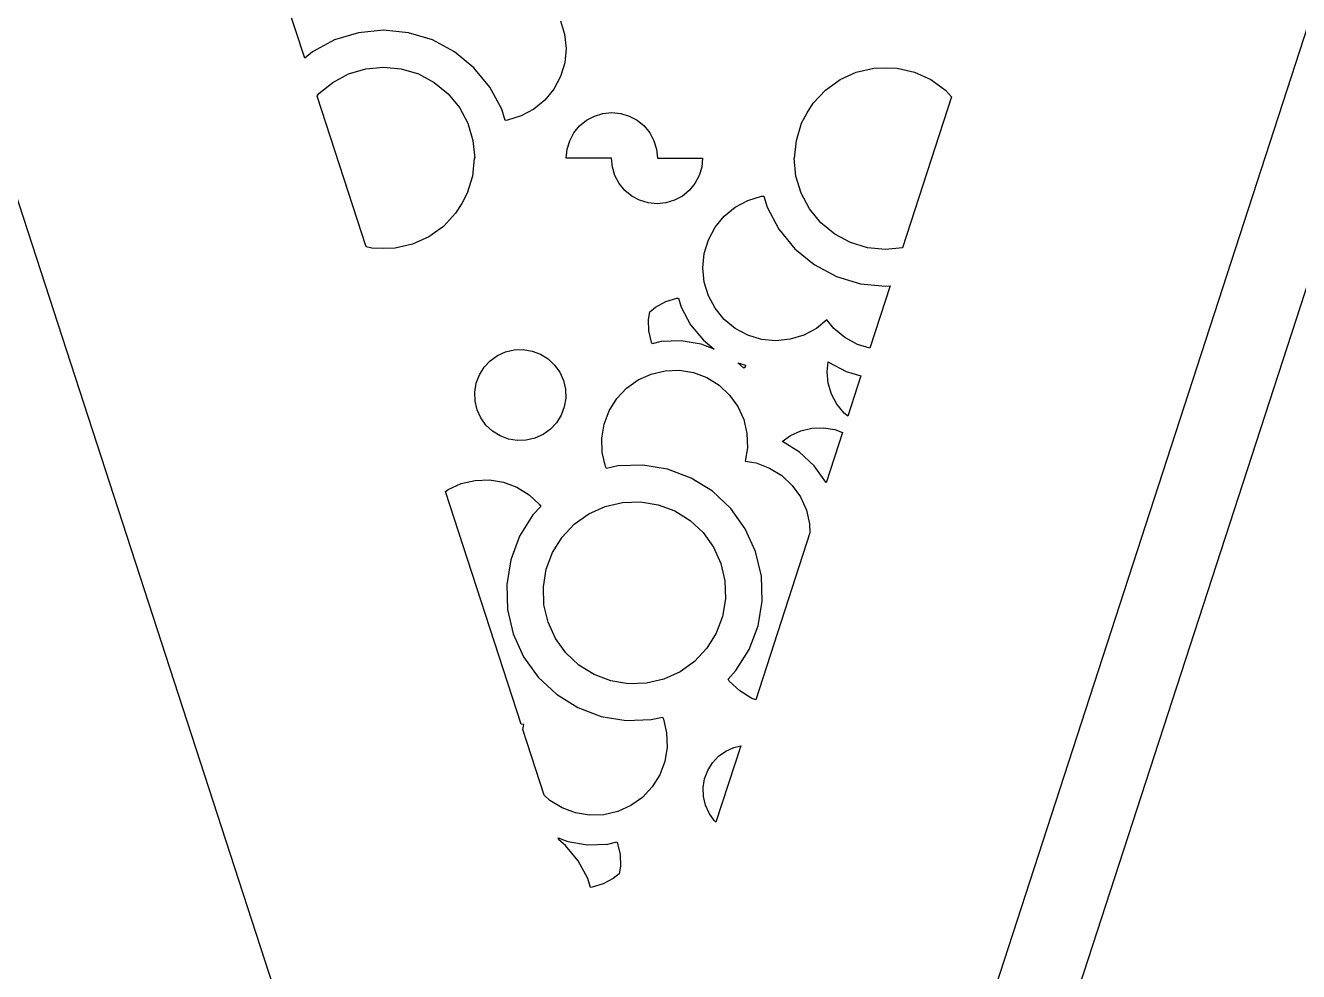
# Model space of a CAD drawing. Header units: metres. Extents: x 20 to 1108, y 20 to 485.
# Drawn here: x 71.95 to 120.14, y 296.49 to 332.31 of the extents above; entities that cross this region are included whole.
import ezdxf

# ---------------------------------------------------------------- set-up
doc = ezdxf.new("R2010")
doc.units = ezdxf.units.M

msp = doc.modelspace()

# ---------------------------------------------------------------- linework, layer by layer
for p, q in [((20, 484.652), (95, 253.826)), ((95, 253.826), (170, 484.652)), ((173.154, 484.652), (98.1544, 253.826)), ((82.5166, 331.078), (81.5068, 334.186)), ((85.5, 332.135), (84.5557, 332.04)), ((86.4443, 332.04), (85.5, 332.135)), ((92.2021, 332.495), (92.3584, 331.979)), ((83.6455, 331.766), (82.8086, 331.318)), ((84.5557, 332.04), (83.6455, 331.766)), ((87.3545, 331.766), (86.4443, 332.04)), ((88.1924, 331.318), (87.3545, 331.766)), ((92.3584, 331.979), (92.4121, 331.439)), ((82.8086, 331.318), (82.5166, 331.078)), ((88.9258, 330.716), (88.1924, 331.318)), ((92.4121, 331.439), (92.3594, 330.9)), ((84.1787, 330.481), (84.8271, 330.677)), ((84.8271, 330.677), (85.5, 330.742)), ((85.5, 330.742), (86.1738, 330.677)), ((86.1738, 330.677), (86.8213, 330.481)), ((89.5283, 329.982), (88.9258, 330.716)), ((92.3594, 330.9), (92.2021, 330.381)), ((103.399, 330.544), (104.058, 330.697)), ((104.058, 330.697), (104.5, 330.712)), ((104.5, 330.712), (104.941, 330.698)), ((104.941, 330.698), (105.6, 330.544)), ((83.0586, 329.733), (83.5811, 330.16)), ((83.5811, 330.16), (84.1787, 330.481)), ((86.8213, 330.481), (87.4189, 330.16)), ((87.4189, 330.16), (87.9424, 329.732)), ((92.2021, 330.381), (91.9463, 329.903)), ((102.231, 329.87), (102.785, 330.267)), ((102.785, 330.267), (103.399, 330.544)), ((105.6, 330.544), (106.215, 330.267)), ((106.215, 330.267), (106.769, 329.869)), ((82.9834, 329.642), (83.0586, 329.733)), ((84.8389, 323.931), (82.9834, 329.642)), ((87.9424, 329.732), (88.3721, 329.207)), ((89.9766, 329.144), (89.5283, 329.982)), ((91.9463, 329.903), (91.6035, 329.486)), ((101.769, 329.376), (102.231, 329.87)), ((106.769, 329.869), (107.008, 329.614)), ((88.3721, 329.207), (88.6914, 328.611)), ((91.6035, 329.486), (91.1855, 329.143)), ((101.537, 329.004), (101.769, 329.376)), ((107.008, 329.614), (105.15, 323.9)), ((90.1035, 328.722), (89.9766, 329.144)), ((90.1895, 328.73), (90.1035, 328.722)), ((90.7061, 328.887), (90.1895, 328.73)), ((91.1855, 329.143), (90.7061, 328.887)), ((92.9258, 328.51), (93.1865, 328.724)), ((93.1865, 328.724), (93.4854, 328.883)), ((93.4854, 328.883), (93.8086, 328.981)), ((93.8086, 328.981), (94.1455, 329.014)), ((94.1455, 329.014), (94.4814, 328.982)), ((94.4814, 328.982), (94.8047, 328.883)), ((94.8047, 328.883), (95.1035, 328.724)), ((95.1035, 328.724), (95.3643, 328.509)), ((101.327, 328.611), (101.537, 329.004)), ((88.6914, 328.611), (88.8877, 327.963)), ((92.5508, 327.948), (92.7109, 328.247)), ((92.7109, 328.247), (92.9258, 328.51)), ((95.3643, 328.509), (95.5791, 328.247)), ((95.5791, 328.247), (95.7383, 327.948)), ((101.131, 327.963), (101.327, 328.611)), ((88.8877, 327.963), (88.9541, 327.292)), ((92.4531, 327.625), (92.5508, 327.948)), ((95.7383, 327.948), (95.8359, 327.625)), ((101.063, 327.285), (101.131, 327.963)), ((88.9365, 327.292), (88.8691, 326.614)), ((88.9541, 327.292), (88.9365, 327.292)), ((92.4199, 327.292), (92.4531, 327.625)), ((94.1299, 327.292), (92.4199, 327.292)), ((94.1641, 326.952), (94.1299, 327.292)), ((95.8359, 327.625), (95.8701, 327.285)), ((95.8701, 327.285), (97.5801, 327.285)), ((97.5801, 327.285), (97.5469, 326.952)), ((101.112, 326.614), (101.046, 327.285)), ((101.046, 327.285), (101.063, 327.285)), ((94.2617, 326.629), (94.1641, 326.952)), ((97.5469, 326.952), (97.4492, 326.629)), ((88.8691, 326.614), (88.6729, 325.968)), ((94.4209, 326.33), (94.2617, 326.629)), ((94.6357, 326.069), (94.4209, 326.33)), ((97.29, 326.33), (97.0752, 326.069)), ((97.4492, 326.629), (97.29, 326.33)), ((101.309, 325.968), (101.112, 326.614)), ((88.6729, 325.968), (88.4629, 325.573)), ((94.8965, 325.855), (94.6357, 326.069)), ((95.1953, 325.694), (94.8965, 325.855)), ((96.8135, 325.855), (96.5146, 325.694)), ((97.0752, 326.069), (96.8135, 325.855)), ((99.2939, 325.692), (99.8105, 325.849)), ((99.8105, 325.849), (99.8965, 325.857)), ((99.8965, 325.857), (100.023, 325.435)), ((101.628, 325.37), (101.309, 325.968)), ((88.4629, 325.573), (88.2314, 325.202)), ((95.5186, 325.597), (95.1953, 325.694)), ((95.8545, 325.564), (95.5186, 325.597)), ((96.1914, 325.597), (95.8545, 325.564)), ((96.5146, 325.694), (96.1914, 325.597)), ((98.3975, 325.093), (98.8145, 325.436)), ((98.8145, 325.436), (99.2939, 325.692)), ((100.023, 325.435), (100.472, 324.597)), ((102.058, 324.847), (101.628, 325.37)), ((88.2314, 325.202), (87.7686, 324.708)), ((98.0537, 324.675), (98.3975, 325.093)), ((102.581, 324.416), (102.058, 324.847)), ((87.7686, 324.708), (87.2148, 324.311)), ((97.7979, 324.196), (98.0537, 324.675)), ((100.472, 324.597), (101.074, 323.862)), ((103.179, 324.098), (102.581, 324.416)), ((85.0586, 323.879), (84.8389, 323.931)), ((85.5, 323.864), (85.0586, 323.879)), ((85.9424, 323.88), (85.5, 323.864)), ((86.6006, 324.033), (85.9424, 323.88)), ((87.2148, 324.311), (86.6006, 324.033)), ((97.6406, 323.679), (97.7979, 324.196)), ((101.074, 323.862), (101.808, 323.261)), ((103.826, 323.901), (103.179, 324.098)), ((104.5, 323.834), (103.826, 323.901)), ((105.15, 323.9), (104.5, 323.834)), ((97.5879, 323.14), (97.6406, 323.679)), ((97.6416, 322.6), (97.5879, 323.14)), ((101.808, 323.261), (102.646, 322.813)), ((97.7979, 322.082), (97.6416, 322.6)), ((102.646, 322.813), (103.556, 322.537)), ((103.556, 322.537), (104.5, 322.444)), ((104.684, 322.461), (103.915, 320.098)), ((104.5, 322.444), (104.684, 322.461)), ((96.1855, 321.861), (96.5996, 321.986)), ((96.5996, 321.986), (96.666, 321.992)), ((96.666, 321.992), (96.7695, 321.655)), ((98.0537, 321.605), (97.7979, 322.082)), ((95.5293, 321.183), (95.5771, 321.471)), ((95.5771, 321.471), (95.8027, 321.655)), ((95.8027, 321.655), (96.1855, 321.861)), ((96.7695, 321.655), (97.127, 320.985)), ((98.3965, 321.187), (98.0537, 321.605)), ((95.5449, 320.747), (95.5293, 321.183)), ((97.127, 320.985), (97.6084, 320.398)), ((98.8145, 320.843), (98.3965, 321.187)), ((102.279, 321.165), (101.886, 320.843)), ((102.546, 320.841), (102.279, 321.165)), ((95.6416, 320.328), (95.5449, 320.747)), ((99.2939, 320.586), (98.8145, 320.843)), ((99.8105, 320.43), (99.2939, 320.586)), ((101.408, 320.586), (100.89, 320.431)), ((101.886, 320.843), (101.408, 320.586)), ((102.965, 320.496), (102.546, 320.841)), ((103.443, 320.241), (102.965, 320.496)), ((90.124, 319.954), (90.4521, 320.031)), ((90.4521, 320.031), (90.792, 320.042)), ((90.792, 320.042), (91.125, 319.987)), ((95.6699, 320.266), (95.6416, 320.328)), ((96.0127, 320.346), (95.6699, 320.266)), ((96.7725, 320.37), (96.0127, 320.346)), ((97.5225, 320.246), (96.7725, 320.37)), ((98.0215, 320.06), (97.5225, 320.246)), ((97.6084, 320.398), (98.0215, 320.06)), ((100.351, 320.376), (99.8105, 320.43)), ((100.89, 320.431), (100.351, 320.376)), ((103.915, 320.098), (103.443, 320.241)), ((89.3096, 319.371), (89.541, 319.617)), ((89.541, 319.617), (89.8184, 319.817)), ((89.8184, 319.817), (90.124, 319.954)), ((91.125, 319.987), (91.4414, 319.867)), ((91.4414, 319.867), (91.7295, 319.689)), ((91.7295, 319.689), (91.9766, 319.457)), ((98.917, 319.542), (99.2031, 319.455)), ((99.1367, 319.337), (98.917, 319.542)), ((102.291, 319.197), (102.329, 319.584)), ((102.329, 319.584), (102.346, 319.57)), ((102.346, 319.57), (103.017, 319.211)), ((89.0107, 318.768), (89.1299, 319.083)), ((89.1299, 319.083), (89.3096, 319.371)), ((91.9766, 319.457), (92.1719, 319.184)), ((92.1719, 319.184), (92.3115, 318.874)), ((95.1377, 318.895), (95.6318, 319.118)), ((95.6318, 319.118), (96.1572, 319.24)), ((96.1572, 319.24), (96.7002, 319.26)), ((96.7002, 319.26), (97.2334, 319.17)), ((97.2334, 319.17), (97.7412, 318.981)), ((99.1943, 319.38), (99.1367, 319.337)), ((99.1973, 319.389), (99.1943, 319.38)), ((99.2031, 319.455), (99.1973, 319.389)), ((102.334, 318.766), (102.291, 319.197)), ((103.017, 319.211), (103.573, 319.043)), ((103.573, 319.043), (103.078, 317.52)), ((88.9561, 318.434), (89.0107, 318.768)), ((92.3115, 318.874), (92.3877, 318.546)), ((94.3281, 318.185), (94.6982, 318.579)), ((94.6982, 318.579), (95.1377, 318.895)), ((97.7412, 318.981), (98.2021, 318.694)), ((98.2021, 318.694), (98.5957, 318.323)), ((102.458, 318.352), (102.334, 318.766)), ((88.9678, 318.096), (88.9561, 318.434)), ((89.0439, 317.767), (88.9678, 318.096)), ((92.4004, 318.207), (92.3447, 317.874)), ((92.3877, 318.546), (92.4004, 318.207)), ((94.042, 317.724), (94.3281, 318.185)), ((98.5957, 318.323), (98.9111, 317.885)), ((102.662, 317.97), (102.458, 318.352)), ((89.1836, 317.458), (89.0439, 317.767)), ((92.3447, 317.874), (92.2256, 317.558)), ((93.8516, 317.218), (94.042, 317.724)), ((98.9111, 317.885), (99.1348, 317.39)), ((102.938, 317.635), (102.662, 317.97)), ((103.078, 317.52), (102.938, 317.635)), ((89.3799, 317.184), (89.1836, 317.458)), ((89.627, 316.952), (89.3799, 317.184)), ((92.0469, 317.27), (91.8164, 317.024)), ((92.2256, 317.558), (92.0469, 317.27)), ((93.7627, 316.684), (93.8516, 317.218)), ((99.1348, 317.39), (99.2578, 316.862)), ((89.9141, 316.774), (89.627, 316.952)), ((90.2305, 316.654), (89.9141, 316.774)), ((90.5645, 316.599), (90.2305, 316.654)), ((91.2314, 316.688), (90.9033, 316.611)), ((91.541, 316.826), (91.2314, 316.688)), ((91.8164, 317.024), (91.541, 316.826)), ((93.7812, 316.142), (93.7627, 316.684)), ((99.2578, 316.862), (99.2764, 316.321)), ((100.587, 316.567), (100.903, 316.792)), ((100.903, 316.792), (101.298, 316.972)), ((101.298, 316.972), (101.719, 317.069)), ((101.719, 317.069), (102.152, 317.084)), ((102.152, 317.084), (102.58, 317.015)), ((102.877, 316.902), (102.259, 315)), ((102.58, 317.015), (102.877, 316.902)), ((90.9033, 316.611), (90.5645, 316.599)), ((93.9033, 315.615), (93.7812, 316.142)), ((99.2764, 316.321), (99.1924, 315.819)), ((100.608, 316.559), (100.587, 316.567)), ((101.254, 316.156), (100.608, 316.559)), ((101.808, 315.638), (101.254, 316.156)), ((95.3174, 315.668), (94.3682, 315.638)), ((96.2539, 315.514), (95.3174, 315.668)), ((99.1924, 315.819), (99.6074, 315.75)), ((99.6074, 315.75), (100.115, 315.559)), ((93.9385, 315.536), (93.9033, 315.615)), ((94.3682, 315.638), (93.9385, 315.536)), ((97.1436, 315.18), (96.2539, 315.514)), ((97.9492, 314.679), (97.1436, 315.18)), ((100.115, 315.559), (100.575, 315.274)), ((100.575, 315.274), (100.971, 314.902)), ((102.25, 315.021), (101.808, 315.638)), ((87.8477, 314.672), (87.9502, 314.745)), ((87.9502, 314.745), (88.4443, 314.97)), ((88.4443, 314.97), (88.9707, 315.092)), ((88.9707, 315.092), (89.5127, 315.11)), ((89.5127, 315.11), (90.0459, 315.022)), ((90.0459, 315.022), (90.5537, 314.83)), ((90.5537, 314.83), (91.0146, 314.543)), ((100.971, 314.902), (101.285, 314.463)), ((102.259, 315), (102.25, 315.021)), ((90.709, 305.866), (87.8477, 314.672)), ((91.0146, 314.543), (91.4082, 314.175)), ((93.8916, 314.105), (94.5488, 314.259)), ((94.5488, 314.259), (95.2266, 314.28)), ((95.2266, 314.28), (95.8945, 314.17)), ((98.6436, 314.027), (97.9492, 314.679)), ((101.285, 314.463), (101.509, 313.969)), ((91.1562, 313.783), (90.6543, 312.977)), ((91.458, 314.106), (91.1562, 313.783)), ((91.4082, 314.175), (91.458, 314.106)), ((92.7227, 313.432), (93.2725, 313.825)), ((93.2725, 313.825), (93.8916, 314.105)), ((95.8945, 314.17), (96.5283, 313.932)), ((96.5283, 313.932), (97.1035, 313.573)), ((99.1963, 313.256), (98.6436, 314.027)), ((101.509, 313.969), (101.632, 313.444)), ((92.2607, 312.938), (92.7227, 313.432)), ((97.1035, 313.573), (97.5977, 313.111)), ((99.5869, 312.392), (99.1963, 313.256)), ((101.632, 313.444), (101.643, 313.104)), ((90.6543, 312.977), (90.3203, 312.087)), ((91.9023, 312.361), (92.2607, 312.938)), ((97.5977, 313.111), (97.9912, 312.562)), ((101.643, 313.104), (99.5898, 306.784)), ((91.6631, 311.728), (91.9023, 312.361)), ((97.9912, 312.562), (98.2705, 311.944)), ((99.8037, 311.467), (99.5869, 312.392)), ((90.3203, 312.087), (90.165, 311.151)), ((98.2705, 311.944), (98.4238, 311.285)), ((91.5527, 311.06), (91.6631, 311.728)), ((99.835, 310.518), (99.8037, 311.467)), ((90.165, 311.151), (90.1963, 310.202)), ((91.5762, 310.384), (91.5527, 311.06)), ((98.4238, 311.285), (98.4473, 310.609)), ((91.7295, 309.725), (91.5762, 310.384)), ((98.4473, 310.609), (98.3369, 309.942)), ((99.6797, 309.58), (99.835, 310.518)), ((90.1963, 310.202), (90.4131, 309.277)), ((98.3369, 309.942), (98.0977, 309.308)), ((92.0088, 309.108), (91.7295, 309.725)), ((99.3457, 308.692), (99.6797, 309.58)), ((90.4131, 309.277), (90.8037, 308.411)), ((92.4023, 308.558), (92.0088, 309.108)), ((98.0977, 309.308), (97.7402, 308.732)), ((92.8965, 308.096), (92.4023, 308.558)), ((97.7402, 308.732), (97.2773, 308.237)), ((98.8438, 307.886), (99.3457, 308.692)), ((90.8037, 308.411), (91.3564, 307.642)), ((93.4717, 307.737), (92.8965, 308.096)), ((97.2773, 308.237), (96.7275, 307.844)), ((91.3564, 307.642), (92.0508, 306.99)), ((94.1055, 307.498), (93.4717, 307.737)), ((94.7734, 307.388), (94.1055, 307.498)), ((96.1084, 307.565), (95.4512, 307.41)), ((96.7275, 307.844), (96.1084, 307.565)), ((98.542, 307.563), (98.8438, 307.886)), ((98.5918, 307.494), (98.542, 307.563)), ((98.9854, 307.125), (98.5918, 307.494)), ((92.0508, 306.99), (92.8564, 306.489)), ((95.4512, 307.41), (94.7734, 307.388)), ((99.4463, 306.838), (98.9854, 307.125)), ((99.5898, 306.784), (99.4463, 306.838)), ((92.8564, 306.489), (93.7461, 306.155)), ((93.7461, 306.155), (94.6826, 306)), ((94.6826, 306), (95.6318, 306.031)), ((95.6318, 306.031), (96.0615, 306.131)), ((96.0615, 306.131), (96.0967, 306.054)), ((96.0967, 306.054), (96.2188, 305.527)), ((90.8076, 305.851), (90.709, 305.866)), ((90.7764, 305.659), (90.8076, 305.851)), ((91.582, 303.178), (90.7764, 305.659)), ((96.2188, 305.527), (96.2373, 304.986)), ((96.2373, 304.986), (96.1484, 304.451)), ((97.9541, 304.4), (98.1846, 304.646)), ((99.0234, 305.041), (98.085, 302.153)), ((98.1846, 304.646), (98.459, 304.842)), ((98.459, 304.842), (98.7686, 304.982)), ((98.7686, 304.982), (99.0234, 305.041)), ((96.1484, 304.451), (95.958, 303.944)), ((97.6553, 303.795), (97.7744, 304.111)), ((97.7744, 304.111), (97.9541, 304.4)), ((95.958, 303.944), (95.6729, 303.485)), ((97.5996, 303.461), (97.6553, 303.795)), ((91.7979, 302.976), (91.582, 303.178)), ((95.6729, 303.485), (95.3018, 303.089)), ((97.6123, 303.122), (97.5996, 303.461)), ((92.2588, 302.689), (91.7979, 302.976)), ((92.7666, 302.498), (92.2588, 302.689)), ((94.8623, 302.775), (94.3682, 302.551)), ((95.3018, 303.089), (94.8623, 302.775)), ((97.6885, 302.793), (97.6123, 303.122)), ((97.8281, 302.486), (97.6885, 302.793)), ((93.2998, 302.409), (92.7666, 302.498)), ((93.8428, 302.428), (93.2998, 302.409)), ((94.3682, 302.551), (93.8428, 302.428)), ((98.0234, 302.211), (97.8281, 302.486)), ((98.085, 302.153), (98.0234, 302.211)), ((92.1328, 301.483), (92.1074, 301.561)), ((92.1074, 301.561), (92.4775, 301.421)), ((92.3916, 301.272), (92.1328, 301.483)), ((92.873, 300.684), (92.3916, 301.272)), ((92.4775, 301.421), (93.2275, 301.297)), ((93.2275, 301.297), (93.9873, 301.322)), ((93.9873, 301.322), (94.3301, 301.402)), ((94.3301, 301.402), (94.3584, 301.341)), ((94.3584, 301.341), (94.4551, 300.92)), ((94.4551, 300.92), (94.4707, 300.486)), ((93.2305, 300.014), (92.873, 300.684)), ((94.4707, 300.486), (94.4229, 300.198)), ((93.334, 299.677), (93.2305, 300.014)), ((93.8145, 299.809), (93.4004, 299.684)), ((94.1973, 300.013), (93.8145, 299.809)), ((94.4229, 300.198), (94.1973, 300.013)), ((93.4004, 299.684), (93.334, 299.677))]:
    msp.add_line(p, q)

doc.saveas('drawing.dxf')
